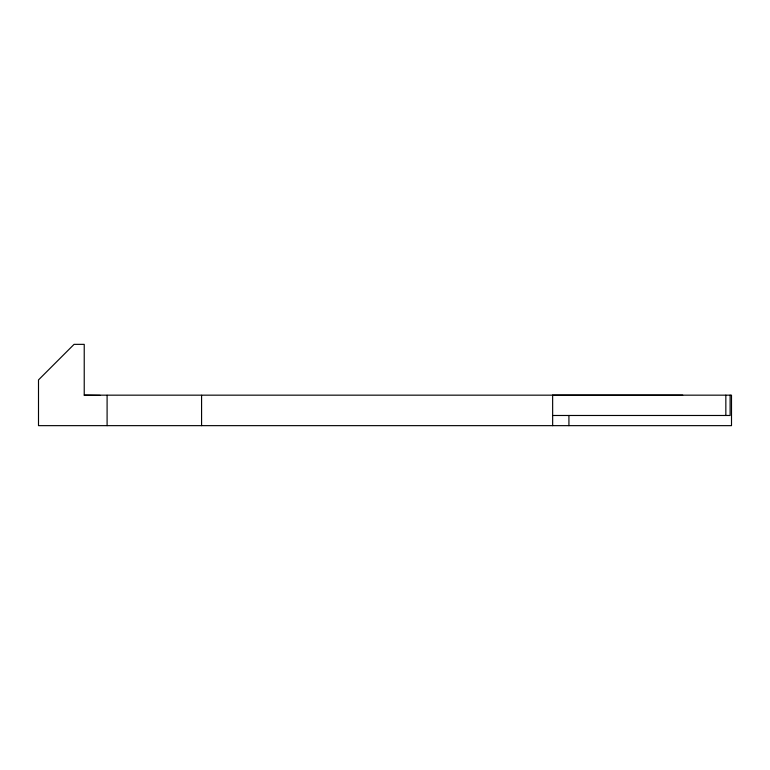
<?xml version="1.0" encoding="UTF-8"?>
<svg xmlns="http://www.w3.org/2000/svg" width="770" height="770" viewBox="0 0 770 770"><rect width="100%" height="100%" fill="white"/><g stroke="black" fill="none" stroke-linecap="round" stroke-linejoin="round"><path stroke-width="1.16" d="M552.658 395.164L731.5 395.164L731.5 425.646L38.5 425.646L38.5 379.918L74.064 344.354L84.228 344.354L84.228 395.164L682.73 395.164M552.639 395.299L552.658 415.482L730.114 415.482L730.114 395.164M84.228 395.164L100.235 395.385M725.841 395.164L725.841 415.482M568.924 415.482L568.924 425.646M552.658 415.482L552.658 425.646M201.576 395.308L201.576 425.646M107.097 395.308L107.097 425.646"/></g></svg>
